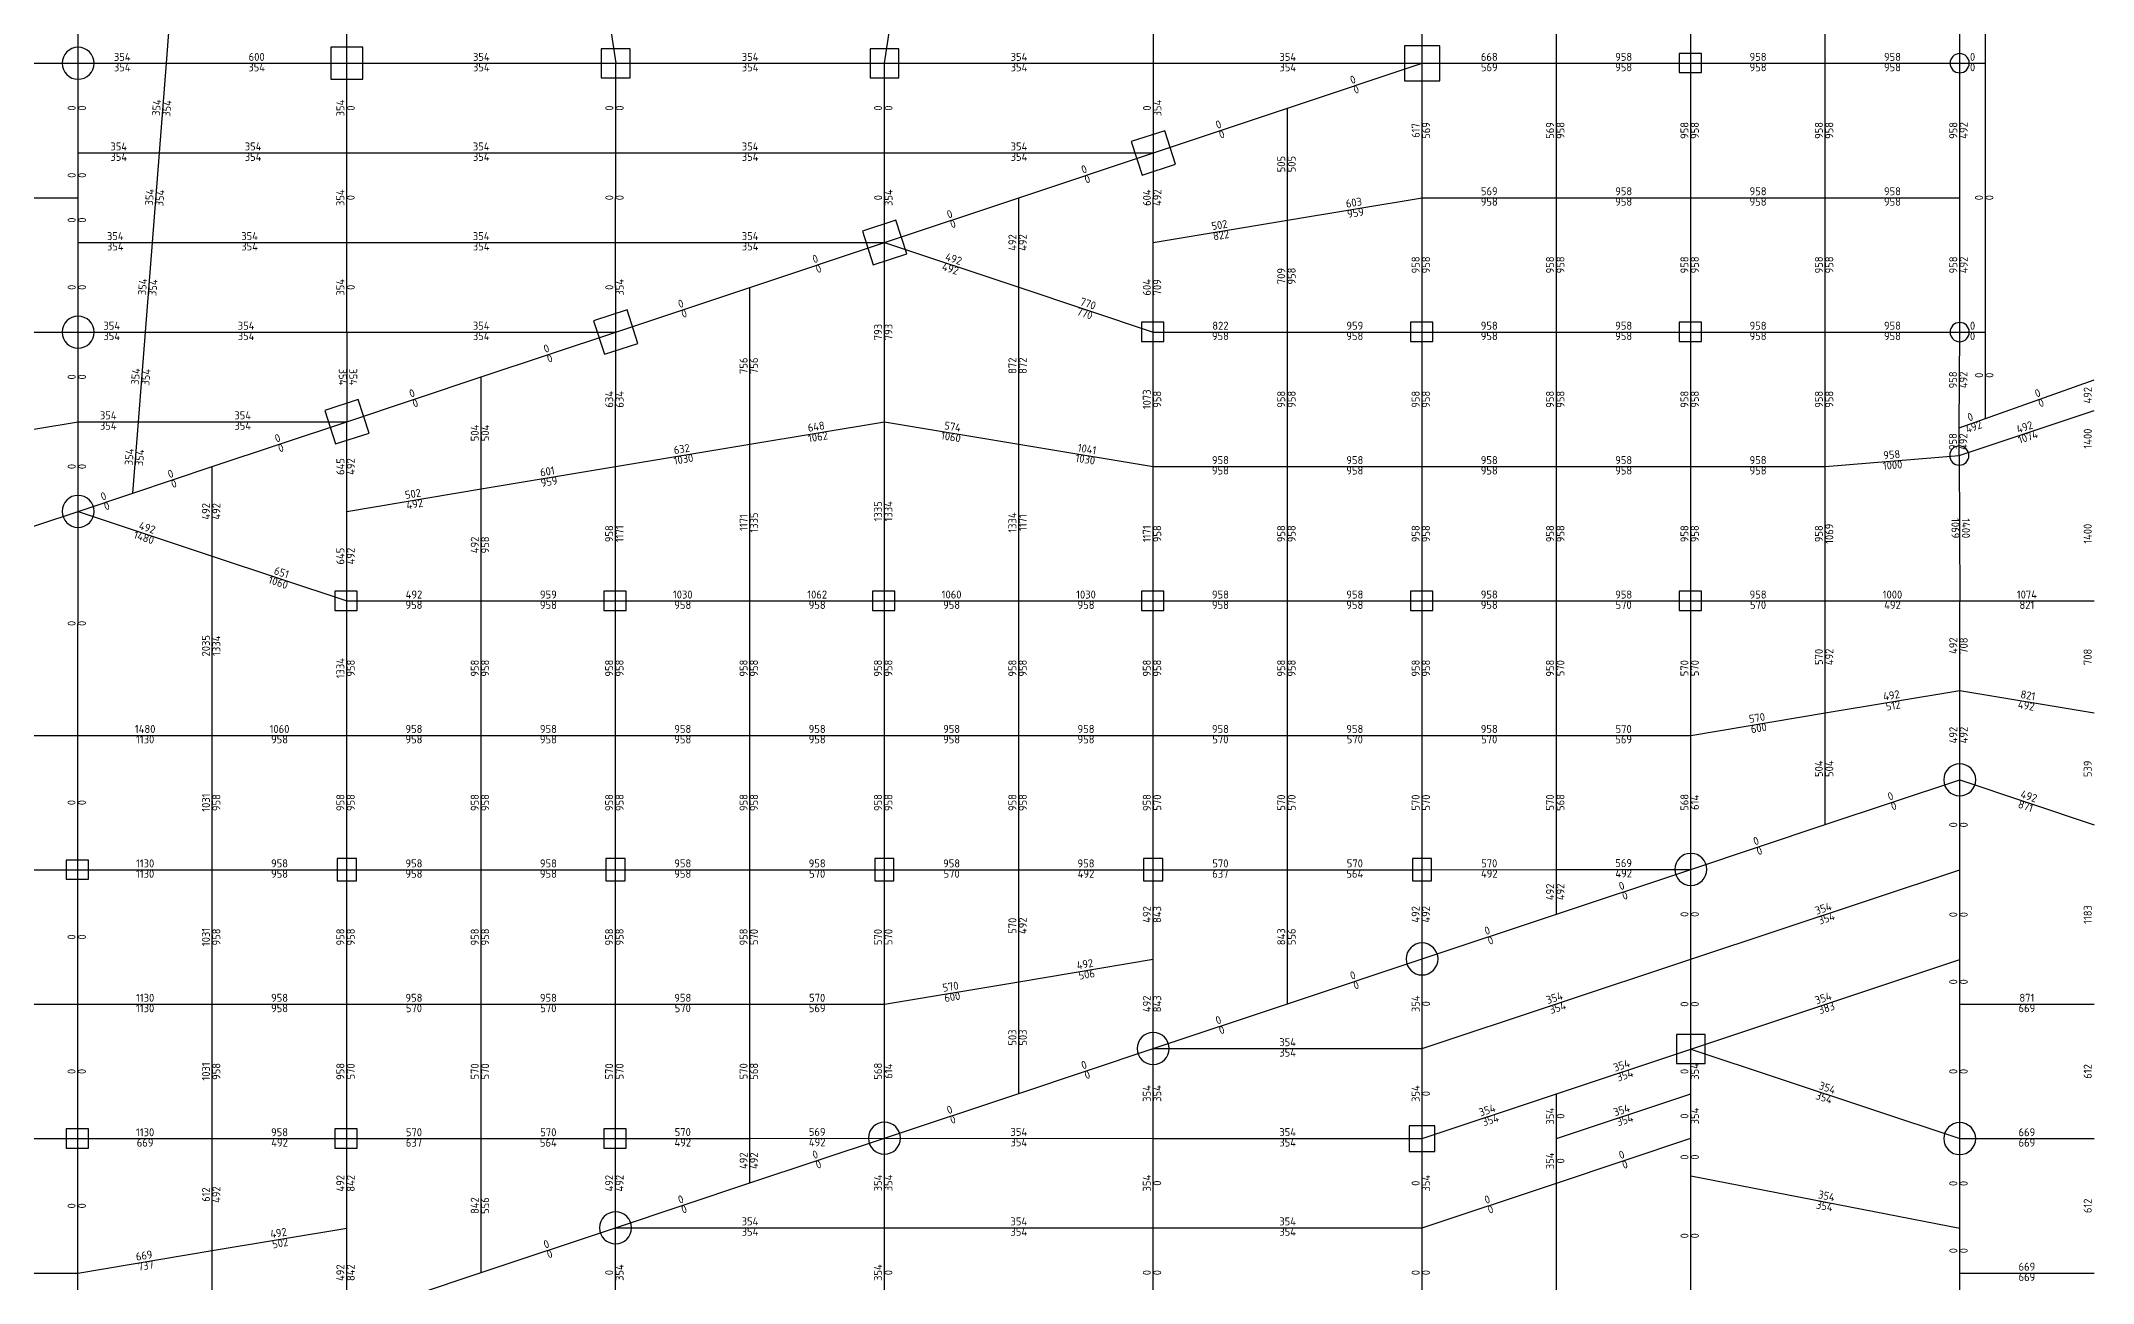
# Model space of a CAD drawing. Header units: millimetres. Extents: x -245177 to 1112891, y -1092030 to 122567.
# Drawn here: x -80562 to -16446, y -52676 to -13873 of the extents above; entities that cross this region are included whole.
import ezdxf
from ezdxf.enums import TextEntityAlignment as Align

# ---------------------------------------------------------------- set-up
doc = ezdxf.new("R2010")
doc.units = ezdxf.units.MM
doc.header["$MEASUREMENT"] = 0
for name, color, linetype in [('13', 4, 'Continuous'), ('dsg', 7, 'Continuous'), ('jiantu', 134, 'Continuous')]:
    doc.layers.add(name, color=color, linetype=linetype)
doc.styles.add('TrueTypeFont', font='yjkeng.shx', dxfattribs={"bigfont": 'yjkchn.shx'})

msp = doc.modelspace()

# ---------------------------------------------------------------- linework, layer by layer
at = {"layer": 'jiantu'}
for p, q in [((-19804, -14567), (-19804, -6167)), ((-33210, -14567), (-33210, -10367)), ((-29010, -14567), (-29010, -10367)), ((-24810, -14567), (-24810, -10367)), ((-20610, -14567), (-20610, -10367)), ((-79405, -14568), (-79405, -11767)), ((-76645, -14568), (-76427, -11767)), ((-37405, -14568), (-37405, -11767)), ((-71005, -14568), (-71005, -12418)), ((-62930, -12418), (-62605, -14568)), ((-54205, -14568), (-53880, -12418)), ((-45805, -14568), (-45805, -12418)), ((-83610, -14567), (-79405, -14568)), ((-79405, -14568), (-76645, -14568)), ((-79405, -17367), (-79405, -14568)), ((-76864, -17367), (-76645, -14568)), ((-76645, -14568), (-71005, -14568)), ((-71010, -17367), (-71005, -14568)), ((-71005, -14568), (-62605, -14568)), ((-62606, -17367), (-62605, -14568)), ((-62605, -14568), (-54205, -14568)), ((-54206, -17367), (-54205, -14568)), ((-54205, -14568), (-45805, -14568)), ((-45805, -17368), (-45805, -14568)), ((-45805, -14568), (-37405, -14568)), ((-41610, -15969), (-37405, -14568)), ((-37408, -18767), (-37405, -14568)), ((-37405, -14568), (-33210, -14567)), ((-33210, -14567), (-29010, -14567)), ((-33210, -18767), (-33210, -14567)), ((-29010, -14567), (-24810, -14567)), ((-29010, -18767), (-29010, -14567)), ((-24810, -14567), (-20610, -14567)), ((-24810, -18767), (-24810, -14567)), ((-20610, -14567), (-19804, -14567)), ((-20610, -18767), (-20610, -14567)), ((-19805, -22967), (-19804, -14567)), ((-45805, -17368), (-41610, -15969)), ((-41610, -19468), (-41610, -15969)), ((-79405, -17367), (-76864, -17367)), ((-79405, -18767), (-79405, -17367)), ((-77082, -20167), (-76864, -17367)), ((-76864, -17367), (-71010, -17367)), ((-71010, -20167), (-71010, -17367)), ((-71010, -17367), (-62606, -17367)), ((-62607, -20167), (-62606, -17367)), ((-62606, -17367), (-54206, -17367)), ((-54205, -20168), (-54206, -17367)), ((-54206, -17367), (-45805, -17368)), ((-50010, -18769), (-45805, -17368)), ((-45808, -20167), (-45805, -17368)), ((-83610, -18767), (-79405, -18767)), ((-79405, -20167), (-79405, -18767)), ((-54205, -20168), (-50010, -18769)), ((-50010, -21566), (-50010, -18769)), ((-41610, -19468), (-37408, -18767)), ((-37410, -22967), (-37408, -18767)), ((-37408, -18767), (-33210, -18767)), ((-33210, -22967), (-33210, -18767)), ((-33210, -18767), (-29010, -18767)), ((-29010, -22967), (-29010, -18767)), ((-29010, -18767), (-24810, -18767)), ((-24810, -18767), (-20610, -18767)), ((-24810, -22967), (-24810, -18767)), ((-20610, -22967), (-20610, -18767)), ((-45808, -20167), (-41610, -19468)), ((-41610, -22967), (-41610, -19468)), ((-79405, -22968), (-79405, -20167)), ((-79405, -20167), (-77082, -20167)), ((-77300, -22968), (-77082, -20167)), ((-77082, -20167), (-71010, -20167)), ((-71010, -22968), (-71010, -20167)), ((-71010, -20167), (-62607, -20167)), ((-62605, -22968), (-62607, -20167)), ((-62607, -20167), (-54205, -20168)), ((-58410, -21569), (-54205, -20168)), ((-54208, -25767), (-54205, -20168)), ((-54205, -20168), (-50010, -21566)), ((-45810, -22967), (-45808, -20167)), ((-62605, -22968), (-58410, -21569)), ((-58410, -26468), (-58410, -21569)), ((-50010, -26467), (-50010, -21566)), ((-50010, -21566), (-45810, -22967)), ((-83610, -22967), (-79405, -22968)), ((-79405, -22968), (-77300, -22968)), ((-79405, -25767), (-79405, -22968)), ((-77519, -25767), (-77300, -22968)), ((-77300, -22968), (-71010, -22968)), ((-71010, -22968), (-62605, -22968)), ((-71010, -22968), (-71005, -25768)), ((-66810, -24369), (-62605, -22968)), ((-62608, -27167), (-62605, -22968)), ((-45810, -22967), (-41610, -22967)), ((-45810, -27167), (-45810, -22967)), ((-41610, -22967), (-37410, -22967)), ((-41610, -27167), (-41610, -22967)), ((-37410, -22967), (-33210, -22967)), ((-37410, -27167), (-37410, -22967)), ((-33210, -22967), (-29010, -22967)), ((-33210, -27167), (-33210, -22967)), ((-29010, -22967), (-24810, -22967)), ((-29010, -27167), (-29010, -22967)), ((-24810, -22967), (-20610, -22967)), ((-24810, -27167), (-24810, -22967)), ((-20623, -25953), (-20610, -22967)), ((-20610, -22967), (-19805, -22967)), ((-19805, -25663), (-19805, -22967)), ((-71005, -25768), (-66810, -24369)), ((-66810, -27868), (-66810, -24369)), ((-19805, -25663), (-16410, -24458)), ((-20623, -26825), (-16410, -25421)), ((-83610, -26467), (-79405, -25767)), ((-79405, -28568), (-79405, -25767)), ((-79405, -25767), (-77519, -25767)), ((-77693, -27997), (-77519, -25767)), ((-77519, -25767), (-71005, -25768)), ((-75210, -27169), (-71005, -25768)), ((-71008, -28567), (-71005, -25768)), ((-58410, -26468), (-54208, -25767)), ((-54210, -31367), (-54208, -25767)), ((-54208, -25767), (-50010, -26467)), ((-20623, -25953), (-19805, -25663)), ((-20623, -26825), (-20623, -25953)), ((-62608, -27167), (-58410, -26468)), ((-58410, -31367), (-58410, -26468)), ((-50010, -31367), (-50010, -26467)), ((-50010, -26467), (-45810, -27167)), ((-24810, -27167), (-20623, -26825)), ((-20623, -26825), (-20610, -31367)), ((-77693, -27997), (-75210, -27169)), ((-75210, -29966), (-75210, -27169)), ((-66810, -27868), (-62608, -27167)), ((-62610, -31367), (-62608, -27167)), ((-45810, -31367), (-45810, -27167)), ((-45810, -27167), (-41610, -27167)), ((-41610, -31367), (-41610, -27167)), ((-41610, -27167), (-37410, -27167)), ((-37410, -31367), (-37410, -27167)), ((-37410, -27167), (-33210, -27167)), ((-33210, -31367), (-33210, -27167)), ((-33210, -27167), (-29010, -27167)), ((-29010, -31367), (-29010, -27167)), ((-29010, -27167), (-24810, -27167)), ((-24810, -31367), (-24810, -27167)), ((-79405, -28568), (-77693, -27997)), ((-71008, -28567), (-66810, -27868)), ((-66810, -31367), (-66810, -27868)), ((-83610, -29968), (-79405, -28568)), ((-79408, -35567), (-79405, -28568)), ((-79405, -28568), (-75210, -29966)), ((-71010, -31367), (-71008, -28567)), ((-75210, -29966), (-71010, -31367)), ((-75210, -35567), (-75210, -29966)), ((-71010, -31367), (-66810, -31367)), ((-71010, -35567), (-71010, -31367)), ((-66810, -31367), (-62610, -31367)), ((-66810, -35567), (-66810, -31367)), ((-62610, -31367), (-58410, -31367)), ((-62610, -35567), (-62610, -31367)), ((-58410, -31367), (-54210, -31367)), ((-58410, -35567), (-58410, -31367)), ((-54210, -31367), (-50010, -31367)), ((-54210, -35567), (-54210, -31367)), ((-50010, -31367), (-45810, -31367)), ((-50010, -35567), (-50010, -31367)), ((-45810, -31367), (-41610, -31367)), ((-45810, -35567), (-45810, -31367)), ((-41610, -31367), (-37410, -31367)), ((-41610, -35567), (-41610, -31367)), ((-37410, -31367), (-33210, -31367)), ((-37410, -35567), (-37410, -31367)), ((-33210, -31367), (-29010, -31367)), ((-33210, -35567), (-33210, -31367)), ((-29010, -31367), (-24810, -31367)), ((-29010, -35567), (-29010, -31367)), ((-24810, -31367), (-20610, -31367)), ((-24810, -34864), (-24810, -31367)), ((-20610, -31367), (-16410, -31367)), ((-20610, -34161), (-20610, -31367)), ((-24810, -34864), (-20610, -34161)), ((-20610, -36955), (-20610, -34161)), ((-20610, -34161), (-16410, -34864)), ((-29010, -35567), (-24810, -34864)), ((-24810, -38355), (-24810, -34864)), ((-83610, -35567), (-79408, -35567)), ((-79410, -39767), (-79408, -35567)), ((-79408, -35567), (-75210, -35567)), ((-75210, -35567), (-71010, -35567)), ((-75210, -39767), (-75210, -35567)), ((-71010, -39767), (-71010, -35567)), ((-71010, -35567), (-66810, -35567)), ((-66810, -35567), (-62610, -35567)), ((-66810, -39767), (-66810, -35567)), ((-62610, -39767), (-62610, -35567)), ((-62610, -35567), (-58410, -35567)), ((-58410, -35567), (-54210, -35567)), ((-58410, -39767), (-58410, -35567)), ((-54210, -39767), (-54210, -35567)), ((-54210, -35567), (-50010, -35567)), ((-50010, -35567), (-45810, -35567)), ((-50010, -39767), (-50010, -35567)), ((-45810, -39767), (-45810, -35567)), ((-45810, -35567), (-41610, -35567)), ((-41610, -35567), (-37410, -35567)), ((-41610, -39767), (-41610, -35567)), ((-37410, -39767), (-37410, -35567)), ((-37410, -35567), (-33210, -35567)), ((-33210, -35567), (-29010, -35567)), ((-33210, -39761), (-33210, -35567)), ((-29010, -39754), (-29010, -35567)), ((-24810, -38355), (-20610, -36955)), ((-20610, -36955), (-16410, -38361)), ((-20610, -39768), (-20610, -36955)), ((-29010, -39754), (-24810, -38355)), ((-83610, -39767), (-79410, -39767)), ((-79410, -39767), (-75210, -39767)), ((-79410, -43967), (-79410, -39767)), ((-75210, -39767), (-71010, -39767)), ((-75210, -43967), (-75210, -39767)), ((-71010, -39767), (-66810, -39767)), ((-71010, -43967), (-71010, -39767)), ((-66810, -39767), (-62610, -39767)), ((-66810, -43967), (-66810, -39767)), ((-62610, -39767), (-58410, -39767)), ((-62610, -43967), (-62610, -39767)), ((-58410, -39767), (-54210, -39767)), ((-58410, -43967), (-58410, -39767)), ((-54210, -39767), (-50010, -39767)), ((-54210, -43967), (-54210, -39767)), ((-50010, -39767), (-45810, -39767)), ((-50010, -43263), (-50010, -39767)), ((-45810, -39767), (-41610, -39767)), ((-45810, -42560), (-45810, -39767)), ((-41610, -39767), (-37410, -39767)), ((-41610, -43953), (-41610, -39767)), ((-37410, -39767), (-33210, -39761)), ((-37410, -42554), (-37410, -39767)), ((-33210, -39761), (-29010, -39754)), ((-33210, -41154), (-29010, -39754)), ((-33210, -41154), (-33210, -39761)), ((-29010, -42561), (-29010, -39754)), ((-29010, -42561), (-20610, -39768)), ((-20610, -42567), (-20610, -39768)), ((-37410, -42554), (-33210, -41154)), ((-50010, -43263), (-45810, -42560)), ((-45810, -45353), (-45810, -42560)), ((-41610, -43953), (-37410, -42554)), ((-37410, -45353), (-37410, -42554)), ((-37410, -45353), (-29010, -42561)), ((-29010, -45367), (-29010, -42561)), ((-29010, -45367), (-20610, -42567)), ((-20610, -43967), (-20610, -42567)), ((-54210, -43967), (-50010, -43263)), ((-50010, -46753), (-50010, -43263)), ((-83610, -43967), (-79410, -43967)), ((-79410, -48167), (-79410, -43967)), ((-79410, -43967), (-75210, -43967)), ((-75210, -43967), (-71010, -43967)), ((-75210, -48167), (-75210, -43967)), ((-71010, -48167), (-71010, -43967)), ((-71010, -43967), (-66810, -43967)), ((-66810, -43967), (-62610, -43967)), ((-66810, -48167), (-66810, -43967)), ((-62610, -48167), (-62610, -43967)), ((-62610, -43967), (-58410, -43967)), ((-58410, -43967), (-54210, -43967)), ((-58410, -48160), (-58410, -43967)), ((-54210, -48152), (-54210, -43967)), ((-45810, -45353), (-41610, -43953)), ((-20610, -48167), (-20610, -43967)), ((-20610, -43967), (-16410, -43967)), ((-50010, -46753), (-45810, -45353)), ((-45810, -48160), (-45810, -45353)), ((-45810, -45353), (-37410, -45353)), ((-37410, -48167), (-37410, -45353)), ((-33210, -46767), (-29010, -45367)), ((-29010, -46767), (-29010, -45367)), ((-29010, -45367), (-20610, -48167)), ((-54210, -48152), (-50010, -46753)), ((-37410, -48167), (-33210, -46767)), ((-33210, -48164), (-33210, -46767)), ((-33210, -48164), (-29010, -46767)), ((-29010, -48154), (-29010, -46767)), ((-83610, -48167), (-79410, -48167)), ((-79410, -48167), (-75210, -48167)), ((-79410, -52367), (-79410, -48167)), ((-75210, -48167), (-71010, -48167)), ((-75210, -51663), (-75210, -48167)), ((-71010, -48167), (-66810, -48167)), ((-71010, -50959), (-71010, -48167)), ((-66810, -48167), (-62610, -48167)), ((-66810, -52351), (-66810, -48167)), ((-62610, -48167), (-58410, -48160)), ((-62610, -50952), (-62610, -48167)), ((-58410, -48160), (-54210, -48152)), ((-58410, -49552), (-54210, -48152)), ((-58410, -49552), (-58410, -48160)), ((-54210, -48152), (-45810, -48160)), ((-54210, -50953), (-54210, -48152)), ((-45810, -48160), (-37410, -48167)), ((-45810, -50953), (-45810, -48160)), ((-37410, -50953), (-37410, -48167)), ((-33210, -49560), (-29010, -48154)), ((-33210, -49560), (-33210, -48164)), ((-29010, -49333), (-29010, -48154)), ((-20610, -48167), (-16410, -48167)), ((-20610, -50967), (-20610, -48167)), ((-29010, -53072), (-29010, -49333)), ((-29010, -49333), (-20610, -50967)), ((-62610, -50952), (-58410, -49552)), ((-37410, -50953), (-33210, -49560)), ((-33210, -56567), (-33210, -49560)), ((-75210, -51663), (-71010, -50959)), ((-71010, -53751), (-71010, -50959)), ((-66810, -52351), (-62610, -50952)), ((-62610, -53753), (-62610, -50952)), ((-62610, -50952), (-54210, -50953)), ((-54210, -53753), (-54210, -50953)), ((-54210, -50953), (-45810, -50953)), ((-45810, -53753), (-45810, -50953)), ((-45810, -50953), (-37410, -50953)), ((-37410, -53753), (-37410, -50953)), ((-20610, -52367), (-20610, -50967)), ((-79410, -52367), (-75210, -51663)), ((-75210, -55150), (-75210, -51663)), ((-83610, -52367), (-79410, -52367)), ((-79410, -56550), (-79410, -52367)), ((-71010, -53751), (-66810, -52351)), ((-20610, -53767), (-20610, -52367)), ((-20610, -52367), (-16410, -52367))]:
    msp.add_line(p, q, dxfattribs=at)
at = {"layer": 'jiantu', "color": 54}
for points in [[(-78905, -14568, 1), (-79905, -14568, 1)], [(-20310, -14567, 1), (-20910, -14567, 1)], [(-78905, -22968, 1), (-79905, -22968, 1)], [(-20310, -22967, 1), (-20910, -22967, 1)], [(-20323, -26825, 1), (-20923, -26825, 1)], [(-78905, -28568, 1), (-79905, -28568, 1)], [(-20110, -36955, 1), (-21110, -36955, 1)], [(-28510, -39754, 1), (-29510, -39754, 1)], [(-36910, -42554, 1), (-37910, -42554, 1)], [(-45310, -45353, 1), (-46310, -45353, 1)], [(-53710, -48152, 1), (-54710, -48152, 1)], [(-20110, -48167, 1), (-21110, -48167, 1)], [(-62110, -50952, 1), (-63110, -50952, 1)]]:
    msp.add_lwpolyline(points, format="xyb", close=True, dxfattribs=at)
for points in [[(-70505, -14068), (-71505, -14068), (-71505, -15068), (-70505, -15068)], [(-36855, -14018), (-37955, -14018), (-37955, -15118), (-36855, -15118)], [(-62155, -14118), (-63055, -14118), (-63055, -15018), (-62155, -15018)], [(-53755, -14118), (-54655, -14118), (-54655, -15018), (-53755, -15018)], [(-28675, -14257), (-29375, -14257), (-29375, -14857), (-28675, -14857)], [(-45452, -16674), (-46498, -17014), (-46158, -18061), (-45112, -17721)], [(-53852, -19474), (-54898, -19814), (-54558, -20861), (-53512, -20521)], [(-62252, -22274), (-63298, -22614), (-62958, -23661), (-61912, -23321)], [(-45475, -22657), (-46175, -22657), (-46175, -23257), (-45475, -23257)], [(-37075, -22657), (-37775, -22657), (-37775, -23257), (-37075, -23257)], [(-28675, -22657), (-29375, -22657), (-29375, -23257), (-28675, -23257)], [(-70652, -25074), (-71698, -25414), (-71358, -26461), (-70312, -26121)], [(-70680, -31062), (-71380, -31062), (-71380, -31662), (-70680, -31662)], [(-62280, -31062), (-62980, -31062), (-62980, -31662), (-62280, -31662)], [(-53880, -31062), (-54580, -31062), (-54580, -31662), (-53880, -31662)], [(-45475, -31062), (-46175, -31062), (-46175, -31662), (-45475, -31662)], [(-37075, -31062), (-37775, -31062), (-37775, -31662), (-37075, -31662)], [(-28675, -31062), (-29375, -31062), (-29375, -31662), (-28675, -31662)], [(-79080, -39462), (-79780, -39462), (-79780, -40062), (-79080, -40062)], [(-70710, -39417), (-71310, -39417), (-71310, -40117), (-70710, -40117)], [(-62310, -39417), (-62910, -39417), (-62910, -40117), (-62310, -40117)], [(-53910, -39417), (-54510, -39417), (-54510, -40117), (-53910, -40117)], [(-45510, -39417), (-46110, -39417), (-46110, -40117), (-45510, -40117)], [(-37110, -39417), (-37710, -39417), (-37710, -40117), (-37110, -40117)], [(-28560, -44917), (-29460, -44917), (-29460, -45817), (-28560, -45817)], [(-79080, -47862), (-79780, -47862), (-79780, -48462), (-79080, -48462)], [(-70680, -47862), (-71380, -47862), (-71380, -48462), (-70680, -48462)], [(-62280, -47862), (-62980, -47862), (-62980, -48462), (-62280, -48462)], [(-37010, -47767), (-37810, -47767), (-37810, -48567), (-37010, -48567)]]:
    msp.add_lwpolyline(points, close=True, dxfattribs=at)

# ---------------------------------------------------------------- texts
at = {"layer": '13', "color": 4, "linetype": 'Continuous', "style": 'TrueTypeFont'}
for s, p in [('600', (-73825, -14568)), ('668', (-35308, -14568)), ('958', (-31110, -14567)), ('958', (-26910, -14567)), ('958', (-22710, -14567)), ('569', (-35309, -18767)), ('958', (-31110, -18767)), ('958', (-26910, -18767)), ('958', (-22710, -18767)), ('822', (-43710, -22967)), ('959', (-39510, -22967)), ('958', (-35310, -22967)), ('958', (-31110, -22967)), ('958', (-26910, -22967)), ('958', (-22710, -22967)), ('958', (-43710, -27167)), ('958', (-39510, -27167)), ('958', (-35310, -27167)), ('958', (-31110, -27167)), ('958', (-26910, -27167)), ('959', (-64710, -31367)), ('1030', (-60510, -31367)), ('1062', (-56310, -31367)), ('1060', (-52110, -31367)), ('1030', (-47910, -31367)), ('958', (-43710, -31367)), ('958', (-39510, -31367)), ('958', (-35310, -31367)), ('958', (-31110, -31367)), ('958', (-26910, -31367)), ('1000', (-22710, -31367)), ('1074', (-18510, -31367)), ('1480', (-77309, -35567)), ('1060', (-73110, -35567)), ('958', (-68910, -35567)), ('958', (-64710, -35567)), ('958', (-60510, -35567)), ('958', (-56310, -35567)), ('958', (-52110, -35567)), ('958', (-47910, -35567)), ('958', (-43710, -35567)), ('958', (-39510, -35567)), ('958', (-35310, -35567)), ('570', (-31110, -35567)), ('1130', (-77310, -39767)), ('958', (-73110, -39767)), ('958', (-68910, -39767)), ('958', (-64710, -39767)), ('958', (-60510, -39767)), ('958', (-56310, -39767)), ('958', (-52110, -39767)), ('958', (-47910, -39767)), ('570', (-43710, -39767)), ('570', (-39510, -39767)), ('1130', (-77310, -43967)), ('958', (-73110, -43967)), ('958', (-68910, -43967)), ('958', (-64710, -43967)), ('958', (-60510, -43967)), ('570', (-56310, -43967)), ('871', (-18510, -43967)), ('1130', (-77310, -48167)), ('958', (-73110, -48167)), ('570', (-68910, -48167)), ('570', (-64710, -48167)), ('669', (-18510, -48167)), ('669', (-18510, -52367))]:
    msp.add_text(s, height=250, dxfattribs=at).set_placement(p, align=Align.BOTTOM_CENTER)
for s, p in [('569', (-35308, -14568)), ('958', (-31110, -14567)), ('958', (-26910, -14567)), ('958', (-22710, -14567)), ('958', (-35309, -18767)), ('958', (-31110, -18767)), ('958', (-26910, -18767)), ('958', (-22710, -18767)), ('958', (-43710, -22967)), ('958', (-39510, -22967)), ('958', (-35310, -22967)), ('958', (-31110, -22967)), ('958', (-26910, -22967)), ('958', (-22710, -22967)), ('958', (-43710, -27167)), ('958', (-39510, -27167)), ('958', (-35310, -27167)), ('958', (-31110, -27167)), ('958', (-26910, -27167)), ('958', (-68910, -31367)), ('958', (-64710, -31367)), ('958', (-60510, -31367)), ('958', (-56310, -31367)), ('958', (-52110, -31367)), ('958', (-47910, -31367)), ('958', (-43710, -31367)), ('958', (-39510, -31367)), ('958', (-35310, -31367)), ('570', (-31110, -31367)), ('570', (-26910, -31367)), ('821', (-18510, -31367)), ('1130', (-77309, -35567)), ('958', (-73110, -35567)), ('958', (-68910, -35567)), ('958', (-64710, -35567)), ('958', (-60510, -35567)), ('958', (-56310, -35567)), ('958', (-52110, -35567)), ('958', (-47910, -35567)), ('570', (-43710, -35567)), ('570', (-39510, -35567)), ('570', (-35310, -35567)), ('569', (-31110, -35567)), ('1130', (-77310, -39767)), ('958', (-73110, -39767)), ('958', (-68910, -39767)), ('958', (-64710, -39767)), ('958', (-60510, -39767)), ('570', (-56310, -39767)), ('570', (-52110, -39767)), ('637', (-43710, -39767)), ('564', (-39510, -39767)), ('1130', (-77310, -43967)), ('958', (-73110, -43967)), ('570', (-68910, -43967)), ('570', (-64710, -43967)), ('570', (-60510, -43967)), ('569', (-56310, -43967)), ('669', (-18510, -43967)), ('669', (-77310, -48167)), ('637', (-68910, -48167)), ('564', (-64710, -48167)), ('669', (-18510, -48167)), ('669', (-18510, -52367))]:
    msp.add_text(s, height=250, dxfattribs=at).set_placement(p, align=Align.TOP_CENTER)
for s, rotation, p in [('617', 90, (-37408, -16667)), ('569', 90, (-33210, -16667)), ('958', 90, (-29010, -16667)), ('958', 90, (-24810, -16667)), ('958', 90, (-20610, -16667)), ('604', 90, (-45808, -18767)), ('603', 9.46232, (-39509, -19117)), ('709', 90, (-41610, -21217)), ('958', 90, (-37410, -20867)), ('958', 90, (-33210, -20867)), ('958', 90, (-29010, -20867)), ('958', 90, (-24810, -20867)), ('958', 90, (-20610, -20867)), ('604', 90, (-45810, -21567)), ('770', -18.44286, (-47910, -22267)), ('793', 90, (-54208, -22967)), ('756', 90, (-58410, -24019)), ('872', 90, (-50010, -24017)), ('958', 89.75914, (-20617, -24460)), ('634', 90, (-62608, -25067)), ('1073', 90, (-45810, -25067)), ('958', 90, (-41610, -25067)), ('958', 90, (-37410, -25067)), ('958', 90, (-33210, -25067)), ('958', 90, (-29010, -25067)), ('958', 90, (-24810, -25067)), ('648', 9.46232, (-56309, -26117)), ('574', -9.46345, (-52109, -26117)), ('958', 90, (-20623, -26389)), ('1400', 90, (-16410, -26294)), ('645', 90, (-71008, -27167)), ('632', 9.46232, (-60509, -26817)), ('1041', -9.46345, (-47910, -26817)), ('958', 4.66529, (-22717, -26996)), ('601', 9.46232, (-64709, -27517)), ('1171', 90, (-58410, -28917)), ('1335', 90, (-54210, -28567)), ('1334', 90, (-50010, -28917)), ('1400', -89.84164, (-20617, -29096)), ('958', 90, (-62610, -29267)), ('1171', 90, (-45810, -29267)), ('958', 90, (-41610, -29267)), ('958', 90, (-37410, -29267)), ('958', 90, (-33210, -29267)), ('958', 90, (-29010, -29267)), ('958', 90, (-24810, -29267)), ('1400', 90, (-16410, -29267)), ('645', 90, (-71010, -29967)), ('651', -18.44286, (-73110, -30667)), ('2035', 90, (-75210, -32767)), ('1334', 90, (-71010, -33467)), ('958', 90, (-66810, -33467)), ('958', 90, (-62610, -33467)), ('958', 90, (-58410, -33467)), ('958', 90, (-54210, -33467)), ('958', 90, (-50010, -33467)), ('958', 90, (-45810, -33467)), ('958', 90, (-41610, -33467)), ('958', 90, (-37410, -33467)), ('958', 90, (-33210, -33467)), ('570', 90, (-29010, -33467)), ('570', 90, (-24810, -33115)), ('708', 90, (-16410, -33115)), ('821', -9.50177, (-18510, -34512)), ('570', 9.50177, (-26910, -35215)), ('539', 90, (-16410, -36612)), ('1031', 90, (-75210, -37667)), ('958', 90, (-71010, -37667)), ('958', 90, (-66810, -37667)), ('958', 90, (-62610, -37667)), ('958', 90, (-58410, -37667)), ('958', 90, (-54210, -37667)), ('958', 90, (-50010, -37667)), ('958', 90, (-45810, -37667)), ('570', 90, (-41610, -37667)), ('570', 90, (-37410, -37667)), ('570', 90, (-33210, -37664)), ('568', 90, (-29010, -37661)), ('570', 0.08572, (-35310, -39764)), ('569', 0.08572, (-31110, -39757)), ('1183', 90, (-16410, -41164)), ('1031', 90, (-75210, -41867)), ('958', 90, (-71010, -41867)), ('958', 90, (-66810, -41867)), ('958', 90, (-62610, -41867)), ('958', 90, (-58410, -41867)), ('570', 90, (-54210, -41867)), ('570', 90, (-50010, -41515)), ('843', 90, (-41610, -41860)), ('570', 9.50851, (-52110, -43615)), ('1031', 90, (-75210, -46067)), ('958', 90, (-71010, -46067)), ('570', 90, (-66810, -46067)), ('570', 90, (-62610, -46067)), ('570', 90, (-58410, -46063)), ('568', 90, (-54210, -46060)), ('612', 90, (-16410, -46067)), ('570', 0.09957, (-60510, -48163)), ('569', 0.09957, (-56310, -48156)), ('612', 90, (-75210, -49915)), ('842', 90, (-66810, -50259)), ('612', 90, (-16410, -50267)), ('669', 9.51525, (-77310, -52015))]:
    msp.add_text(s, height=250, rotation=rotation, dxfattribs=at).set_placement(p, align=Align.BOTTOM_CENTER)
for s, rotation, p in [('569', 90, (-37408, -16667)), ('958', 90, (-33210, -16667)), ('958', 90, (-29010, -16667)), ('958', 90, (-24810, -16667)), ('959', 9.46232, (-39509, -19117)), ('822', 9.46232, (-43709, -19817)), ('958', 90, (-41610, -21217)), ('958', 90, (-37410, -20867)), ('958', 90, (-33210, -20867)), ('958', 90, (-29010, -20867)), ('958', 90, (-24810, -20867)), ('709', 90, (-45810, -21567)), ('770', -18.44286, (-47910, -22267)), ('793', 90, (-54208, -22967)), ('756', 90, (-58410, -24019)), ('872', 90, (-50010, -24017)), ('634', 90, (-62608, -25067)), ('958', 90, (-45810, -25067)), ('958', 90, (-41610, -25067)), ('958', 90, (-37410, -25067)), ('958', 90, (-33210, -25067)), ('958', 90, (-29010, -25067)), ('958', 90, (-24810, -25067)), ('1062', 9.46232, (-56309, -26117)), ('1060', -9.46345, (-52109, -26117)), ('1074', 18.43495, (-18517, -26123)), ('1030', 9.46232, (-60509, -26817)), ('1030', -9.46345, (-47910, -26817)), ('959', 9.46232, (-64709, -27517)), ('1000', 4.66529, (-22717, -26996)), ('1335', 90, (-58410, -28917)), ('1334', 90, (-54210, -28567)), ('1171', 90, (-50010, -28917)), ('1069', -89.84164, (-20617, -29096)), ('1480', -18.44286, (-77308, -29267)), ('958', 90, (-66810, -29617)), ('1171', 90, (-62610, -29267)), ('958', 90, (-45810, -29267)), ('958', 90, (-41610, -29267)), ('958', 90, (-37410, -29267)), ('958', 90, (-33210, -29267)), ('958', 90, (-29010, -29267)), ('1069', 90, (-24810, -29267)), ('1060', -18.44286, (-73110, -30667)), ('1334', 90, (-75210, -32767)), ('708', 90, (-20610, -32764)), ('958', 90, (-71010, -33467)), ('958', 90, (-66810, -33467)), ('958', 90, (-62610, -33467)), ('958', 90, (-58410, -33467)), ('958', 90, (-54210, -33467)), ('958', 90, (-50010, -33467)), ('958', 90, (-45810, -33467)), ('958', 90, (-41610, -33467)), ('958', 90, (-37410, -33467)), ('570', 90, (-33210, -33467)), ('570', 90, (-29010, -33467)), ('600', 9.50177, (-26910, -35215)), ('958', 90, (-75210, -37667)), ('958', 90, (-71010, -37667)), ('958', 90, (-66810, -37667)), ('958', 90, (-62610, -37667)), ('958', 90, (-58410, -37667)), ('958', 90, (-54210, -37667)), ('958', 90, (-50010, -37667)), ('570', 90, (-45810, -37667)), ('570', 90, (-41610, -37667)), ('570', 90, (-37410, -37667)), ('568', 90, (-33210, -37664)), ('614', 90, (-29010, -37661)), ('871', -18.50791, (-18510, -37658)), ('843', 90, (-45810, -41163)), ('958', 90, (-75210, -41867)), ('958', 90, (-71010, -41867)), ('958', 90, (-66810, -41867)), ('958', 90, (-62610, -41867)), ('570', 90, (-58410, -41867)), ('570', 90, (-54210, -41867)), ('556', 90, (-41610, -41860)), ('600', 9.50851, (-52110, -43615)), ('843', 90, (-45810, -43956)), ('958', 90, (-75210, -46067)), ('570', 90, (-71010, -46067)), ('570', 90, (-66810, -46067)), ('570', 90, (-62610, -46067)), ('568', 90, (-58410, -46063)), ('614', 90, (-54210, -46060)), ('842', 90, (-71010, -49563)), ('556', 90, (-66810, -50259)), ('737', 9.51525, (-77310, -52015)), ('842', 90, (-71010, -52355))]:
    msp.add_text(s, height=250, rotation=rotation, dxfattribs=at).set_placement(p, align=Align.TOP_CENTER)
at = {"layer": 'dsg', "color": 1, "linetype": 'Continuous', "style": 'TrueTypeFont'}
for s, p in [('354', (-78025, -14568)), ('354', (-66805, -14568)), ('354', (-58405, -14568)), ('354', (-50005, -14568)), ('354', (-41605, -14568)), ('0', (-20207, -14567)), ('354', (-78134, -17367)), ('354', (-73937, -17367)), ('354', (-66808, -17367)), ('354', (-58406, -17367)), ('354', (-50005, -17367)), ('354', (-78243, -20167)), ('354', (-74046, -20167)), ('354', (-66809, -20167)), ('354', (-58406, -20167)), ('354', (-78353, -22968)), ('354', (-74155, -22968)), ('354', (-66808, -22968)), ('0', (-20208, -22967)), ('354', (-78462, -25767)), ('354', (-74262, -25767)), ('492', (-68910, -31367)), ('354', (-41610, -45353)), ('354', (-58410, -50952)), ('354', (-50010, -50953)), ('354', (-41610, -50953))]:
    msp.add_text(s, height=250, dxfattribs=at).set_placement(p, align=Align.BOTTOM_CENTER)
for s, p in [('354', (-78025, -14568)), ('354', (-73825, -14568)), ('354', (-66805, -14568)), ('354', (-58405, -14568)), ('354', (-50005, -14568)), ('354', (-41605, -14568)), ('0', (-20207, -14567)), ('354', (-78134, -17367)), ('354', (-73937, -17367)), ('354', (-66808, -17367)), ('354', (-58406, -17367)), ('354', (-50005, -17367)), ('354', (-78243, -20167)), ('354', (-74046, -20167)), ('354', (-66809, -20167)), ('354', (-58406, -20167)), ('354', (-78353, -22968)), ('354', (-74155, -22968)), ('354', (-66808, -22968)), ('0', (-20208, -22967)), ('354', (-78462, -25767)), ('354', (-74262, -25767)), ('492', (-22710, -31367)), ('492', (-47910, -39767)), ('354', (-41610, -45353)), ('492', (-73110, -48167)), ('354', (-58410, -50952)), ('354', (-50010, -50953)), ('354', (-41610, -50953))]:
    msp.add_text(s, height=250, dxfattribs=at).set_placement(p, align=Align.TOP_CENTER)
for s, rotation, p in [('0', 18.43495, (-39508, -15268)), ('0', 90, (-79405, -15967)), ('354', 85.54134, (-76755, -15967)), ('354', 89.88355, (-71008, -15967)), ('0', 90, (-62606, -15967)), ('0', 90, (-54206, -15967)), ('0', 90, (-45805, -15968)), ('0', 18.43495, (-43708, -16668)), ('0', 18.43495, (-47908, -18068)), ('505', 90, (-41610, -17719)), ('0', 90, (-79405, -18067)), ('354', 85.54134, (-76973, -18767)), ('354', 90, (-71010, -18767)), ('0', 90, (-62607, -18767)), ('0', 90, (-54205, -18767)), ('0', 18.43495, (-52108, -19468)), ('0', 90, (-19805, -18767)), ('0', 90, (-79405, -19467)), ('502', 9.46232, (-43709, -19817)), ('492', 341.55714, (-52108, -20867)), ('492', 90, (-50010, -20168)), ('0', 18.43495, (-56308, -20868)), ('0', 90, (-79405, -21567)), ('354', 85.54134, (-77191, -21567)), ('354', 90, (-71010, -21567)), ('0', 90, (-62605, -21567)), ('0', 18.43495, (-60508, -22268)), ('0', 18.43495, (-64708, -23668)), ('0', 90, (-79405, -24367)), ('354', 85.54192, (-77410, -24367)), ('354', 270.11644, (-71008, -24368)), ('0', 90, (-19805, -24315)), ('0', 18.43495, (-68908, -25068)), ('0', 19.54269, (-18108, -25060)), ('492', 90, (-16410, -24939)), ('0', 19.54269, (-20214, -25808)), ('0', 18.43602, (-73108, -26468)), ('504', 90, (-66810, -26119)), ('492', 18.43495, (-18517, -26123)), ('354', 85.54192, (-77606, -26882)), ('0', 90, (-79405, -27167)), ('0', 18.43602, (-76451, -27583)), ('0', 18.43078, (-78549, -28282)), ('502', 9.46232, (-68909, -28217)), ('492', 90, (-75210, -28568)), ('492', 341.55714, (-77308, -29267)), ('492', 90, (-66810, -29617)), ('0', 90, (-79408, -32067)), ('492', 90, (-20610, -32764)), ('492', 9.50177, (-22710, -34512)), ('492', 90, (-20610, -35558)), ('504', 90, (-24810, -36609)), ('0', 90, (-79410, -37667)), ('0', 18.43079, (-22710, -37655)), ('492', 341.49209, (-18510, -37658)), ('0', 90, (-20610, -38362)), ('0', 18.43079, (-26910, -39054)), ('492', 90, (-33210, -40457)), ('0', 18.43079, (-31110, -40454)), ('492', 90, (-45810, -41163)), ('492', 90, (-37410, -41160)), ('354', 18.38805, (-24810, -41164)), ('0', 18.43079, (-35310, -41854)), ('0', 90, (-29010, -41157)), ('0', 90, (-20610, -41168)), ('0', 90, (-79410, -41867)), ('492', 9.50851, (-47910, -42912)), ('0', 18.43079, (-39510, -43253)), ('354', 18.38805, (-33210, -43957)), ('0', 90, (-20610, -43267)), ('492', 90, (-45810, -43956)), ('354', 90, (-37410, -43953)), ('0', 90, (-29010, -43964)), ('354', 18.43495, (-24810, -43967)), ('503', 90, (-50010, -45008)), ('0', 18.43079, (-43710, -44653)), ('0', 90, (-79410, -46067)), ('0', 18.43079, (-47910, -46053)), ('354', 18.43495, (-31110, -46067)), ('0', 90, (-29010, -46067)), ('0', 90, (-20610, -46067)), ('354', 90, (-45810, -46756)), ('354', 90, (-37410, -46760)), ('354', 341.56505, (-24810, -46767)), ('0', 18.43079, (-52110, -47452)), ('354', 18.43495, (-35310, -47467)), ('354', 90, (-33210, -47465)), ('354', 18.39366, (-31110, -47465)), ('0', 90, (-29010, -47461)), ('354', 359.95021, (-50010, -48156)), ('354', 359.95021, (-41610, -48163)), ('492', 90, (-58410, -48856)), ('0', 18.43079, (-56310, -48852)), ('354', 90, (-33210, -48862)), ('0', 18.50915, (-31110, -48857)), ('0', 90, (-29010, -48743)), ('492', 90, (-71010, -49563)), ('492', 90, (-62610, -49559)), ('354', 90, (-54210, -49553)), ('354', 90, (-45810, -49557)), ('0', 18.43079, (-60510, -50252)), ('0', 90, (-37410, -49560)), ('0', 18.35236, (-35310, -50257)), ('354', 348.99096, (-24810, -50150)), ('0', 90, (-20610, -49567)), ('0', 90, (-79410, -50267)), ('492', 9.51525, (-73110, -51311)), ('0', 90, (-29010, -51202)), ('0', 18.43079, (-64710, -51651)), ('0', 90, (-20610, -51667)), ('492', 90, (-71010, -52355)), ('0', 90, (-62610, -52352)), ('354', 90, (-54210, -52353)), ('0', 90, (-45810, -52353)), ('0', 90, (-37410, -52353))]:
    msp.add_text(s, height=250, rotation=rotation, dxfattribs=at).set_placement(p, align=Align.BOTTOM_CENTER)
for s, rotation, p in [('0', 18.43495, (-39508, -15268)), ('0', 90, (-79405, -15967)), ('354', 85.54134, (-76755, -15967)), ('0', 89.88355, (-71008, -15967)), ('0', 90, (-62606, -15967)), ('0', 90, (-54206, -15967)), ('354', 90, (-45805, -15968)), ('0', 18.43495, (-43708, -16668)), ('492', 90, (-20610, -16667)), ('505', 90, (-41610, -17719)), ('0', 90, (-79405, -18067)), ('354', 85.54134, (-76973, -18767)), ('354', 90, (-54205, -18767)), ('0', 18.43495, (-47908, -18068)), ('492', 90, (-45808, -18767)), ('0', 90, (-71010, -18767)), ('0', 90, (-62607, -18767)), ('0', 90, (-19805, -18767)), ('0', 90, (-79405, -19467)), ('0', 18.43495, (-52108, -19468)), ('492', 90, (-50010, -20168)), ('0', 18.43495, (-56308, -20868)), ('492', 341.55714, (-52108, -20867)), ('492', 90, (-20610, -20867)), ('0', 90, (-79405, -21567)), ('354', 85.54134, (-77191, -21567)), ('0', 90, (-71010, -21567)), ('354', 90, (-62605, -21567)), ('0', 18.43495, (-60508, -22268)), ('0', 18.43495, (-64708, -23668)), ('0', 90, (-79405, -24367)), ('354', 85.54192, (-77410, -24367)), ('354', 270.11644, (-71008, -24368)), ('492', 89.75914, (-20617, -24460)), ('0', 90, (-19805, -24315)), ('0', 18.43495, (-68908, -25068)), ('0', 19.54269, (-18108, -25060)), ('504', 90, (-66810, -26119)), ('492', 90, (-20623, -26389)), ('492', 19.54269, (-20214, -25808)), ('354', 85.54192, (-77606, -26882)), ('0', 18.43602, (-73108, -26468)), ('492', 90, (-71008, -27167)), ('0', 90, (-79405, -27167)), ('0', 18.43602, (-76451, -27583)), ('492', 9.46232, (-68909, -28217)), ('0', 18.43078, (-78549, -28282)), ('492', 90, (-75210, -28568)), ('492', 90, (-71010, -29967)), ('0', 90, (-79408, -32067)), ('492', 90, (-24810, -33115)), ('512', 9.50177, (-22710, -34512)), ('492', 350.49823, (-18510, -34512)), ('492', 90, (-20610, -35558)), ('504', 90, (-24810, -36609)), ('0', 90, (-79410, -37667)), ('0', 18.43079, (-22710, -37655)), ('0', 90, (-20610, -38362)), ('0', 18.43079, (-26910, -39054)), ('492', 0.08572, (-35310, -39764)), ('492', 90, (-33210, -40457)), ('492', 0.08572, (-31110, -39757)), ('492', 90, (-37410, -41160)), ('0', 18.43079, (-31110, -40454)), ('492', 90, (-50010, -41515)), ('0', 90, (-29010, -41157)), ('354', 18.38805, (-24810, -41164)), ('0', 90, (-20610, -41168)), ('0', 90, (-79410, -41867)), ('0', 18.43079, (-35310, -41854)), ('506', 9.50851, (-47910, -42912)), ('0', 18.43079, (-39510, -43253)), ('0', 90, (-20610, -43267)), ('0', 90, (-37410, -43953)), ('354', 18.38805, (-33210, -43957)), ('0', 90, (-29010, -43964)), ('383', 18.43495, (-24810, -43967)), ('503', 90, (-50010, -45008)), ('0', 18.43079, (-43710, -44653)), ('0', 90, (-79410, -46067)), ('0', 18.43079, (-47910, -46053)), ('354', 18.43495, (-31110, -46067)), ('354', 90, (-29010, -46067)), ('0', 90, (-20610, -46067)), ('354', 90, (-45810, -46756)), ('0', 90, (-37410, -46760)), ('354', 341.56505, (-24810, -46767)), ('0', 18.43079, (-52110, -47452)), ('354', 18.43495, (-35310, -47467)), ('0', 90, (-33210, -47465)), ('354', 18.39366, (-31110, -47465)), ('354', 90, (-29010, -47461)), ('492', 0.09957, (-60510, -48163)), ('492', 90, (-58410, -48856)), ('492', 0.09957, (-56310, -48156)), ('354', 359.95021, (-50010, -48156)), ('354', 359.95021, (-41610, -48163)), ('0', 90, (-29010, -48743)), ('492', 90, (-62610, -49559)), ('0', 18.43079, (-56310, -48852)), ('354', 90, (-54210, -49553)), ('354', 90, (-37410, -49560)), ('0', 90, (-33210, -48862)), ('0', 18.50915, (-31110, -48857)), ('492', 90, (-75210, -49915)), ('0', 90, (-45810, -49557)), ('0', 90, (-20610, -49567)), ('0', 90, (-79410, -50267)), ('0', 18.43079, (-60510, -50252)), ('0', 18.35236, (-35310, -50257)), ('354', 348.99096, (-24810, -50150)), ('502', 9.51525, (-73110, -51311)), ('0', 90, (-29010, -51202)), ('0', 18.43079, (-64710, -51651)), ('0', 90, (-20610, -51667)), ('354', 90, (-62610, -52352)), ('0', 90, (-54210, -52353)), ('0', 90, (-45810, -52353)), ('0', 90, (-37410, -52353))]:
    msp.add_text(s, height=250, rotation=rotation, dxfattribs=at).set_placement(p, align=Align.TOP_CENTER)

doc.saveas('drawing.dxf')
